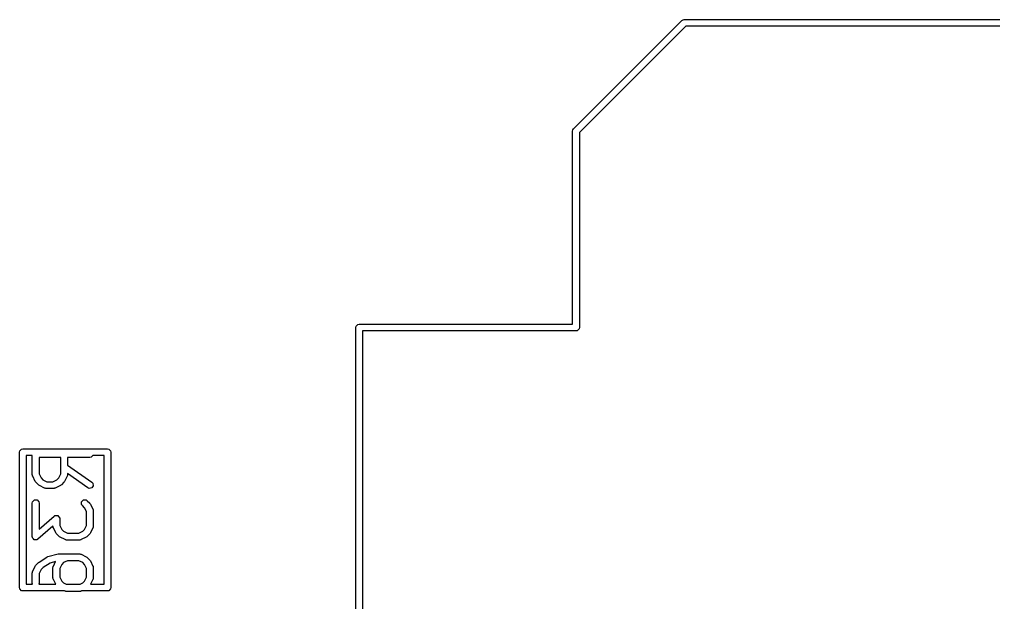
# Model space of a CAD drawing. Header units: inches. Extents: x 0.38 to 5.39, y 0.07 to 3.28.
# Drawn here: x 1.71 to 2.276, y 1.009 to 1.348 of the extents above; entities that cross this region are included whole.
import ezdxf

# ---------------------------------------------------------------- set-up
doc = ezdxf.new("R2010")
doc.units = ezdxf.units.IN
doc.header["$MEASUREMENT"] = 0
doc.layers.add('BLACK', color=250, linetype='CONTINUOUS')

msp = doc.modelspace()

# ---------------------------------------------------------------- linework, layer by layer
at = {"layer": 'BLACK', "linetype": 'CONTINUOUS'}
for p, q in [((2.09571, 1.34764), (2.09646, 1.34779)), ((2.09646, 1.34779), (2.89961, 1.34779)), ((2.03208, 1.28422), (2.09507, 1.34721)), ((2.09728, 1.34385), (2.03544, 1.28201)), ((2.09507, 1.34721), (2.09571, 1.34764)), ((2.89765, 1.34385), (2.09728, 1.34385)), ((2.0315, 1.28283), (2.03165, 1.28358)), ((2.0315, 1.17062), (2.0315, 1.28283)), ((2.03165, 1.28358), (2.03208, 1.28422)), ((2.03544, 1.28201), (2.03544, 1.16865)), ((1.90552, 1.16865), (1.90567, 1.16941)), ((1.90552, 0.89306), (1.90552, 1.16865)), ((1.90567, 1.16941), (1.90673, 1.17047)), ((1.90673, 1.17047), (1.90749, 1.17062)), ((1.90749, 1.17062), (2.0315, 1.17062)), ((2.03347, 1.16669), (1.90946, 1.16669)), ((1.90946, 1.16669), (1.90946, 0.89503)), ((2.03423, 1.16683), (2.03347, 1.16669)), ((2.03529, 1.1679), (2.03423, 1.16683)), ((2.03544, 1.16865), (2.03529, 1.1679)), ((1.70997, 1.09623), (1.71012, 1.09698)), ((1.70997, 1.01749), (1.70997, 1.09623)), ((1.71012, 1.09698), (1.71118, 1.09805)), ((1.71118, 1.09805), (1.71194, 1.0982)), ((1.71194, 1.0982), (1.76115, 1.0982)), ((1.71744, 1.09426), (1.71391, 1.09426)), ((1.71391, 1.09426), (1.71391, 1.01946)), ((1.71744, 1.0831), (1.71744, 1.09426)), ((1.73394, 1.09313), (1.72138, 1.09313)), ((1.72138, 1.09313), (1.72138, 1.08357)), ((1.73394, 1.08357), (1.73394, 1.09313)), ((1.75091, 1.09313), (1.73788, 1.09313)), ((1.73788, 1.09313), (1.73788, 1.08863)), ((1.75166, 1.09328), (1.75091, 1.09313)), ((1.75264, 1.09426), (1.75166, 1.09328)), ((1.75918, 1.09426), (1.75264, 1.09426)), ((1.75918, 1.01946), (1.75918, 1.09426)), ((1.76115, 1.0982), (1.7619, 1.09805)), ((1.7619, 1.09805), (1.76297, 1.09698)), ((1.76297, 1.09698), (1.76312, 1.09623)), ((1.76312, 1.09623), (1.76312, 1.01749)), ((1.73788, 1.08863), (1.75204, 1.07872)), ((1.71746, 1.08301), (1.71744, 1.0831)), ((1.71745, 1.08297), (1.71746, 1.08301)), ((1.71753, 1.08266), (1.71745, 1.08297)), ((1.71759, 1.08235), (1.71753, 1.08266)), ((1.71763, 1.08232), (1.71759, 1.08235)), ((1.71765, 1.08222), (1.71763, 1.08232)), ((1.71915, 1.07923), (1.71765, 1.08222)), ((1.72138, 1.08357), (1.72253, 1.08127)), ((1.73279, 1.08127), (1.73394, 1.08357)), ((1.73767, 1.08222), (1.73617, 1.07923)), ((1.7377, 1.08232), (1.73767, 1.08222)), ((1.73773, 1.08235), (1.7377, 1.08232)), ((1.73779, 1.08266), (1.73773, 1.08235)), ((1.73787, 1.08297), (1.73779, 1.08266)), ((1.73788, 1.0831), (1.73786, 1.08301)), ((1.73786, 1.08301), (1.73787, 1.08297)), ((1.74978, 1.07549), (1.73788, 1.08382)), ((1.73788, 1.08382), (1.73788, 1.0831)), ((1.71935, 1.07898), (1.71915, 1.07923)), ((1.71952, 1.07871), (1.71935, 1.07898)), ((1.72102, 1.07721), (1.71952, 1.07871)), ((1.72128, 1.07704), (1.72102, 1.07721)), ((1.72153, 1.07684), (1.72128, 1.07704)), ((1.72453, 1.07535), (1.72153, 1.07684)), ((1.72253, 1.08127), (1.72358, 1.08022)), ((1.72358, 1.08022), (1.72588, 1.07907)), ((1.72588, 1.07907), (1.72945, 1.07907)), ((1.72945, 1.07907), (1.73175, 1.08022)), ((1.73379, 1.07684), (1.73079, 1.07535)), ((1.73175, 1.08022), (1.73279, 1.08127)), ((1.73404, 1.07704), (1.73379, 1.07684)), ((1.7343, 1.07721), (1.73404, 1.07704)), ((1.7358, 1.07871), (1.7343, 1.07721)), ((1.73598, 1.07898), (1.7358, 1.07871)), ((1.73617, 1.07923), (1.73598, 1.07898)), ((1.75283, 1.07668), (1.75197, 1.07545)), ((1.75204, 1.07872), (1.75257, 1.07816)), ((1.75257, 1.07816), (1.75283, 1.07668)), ((1.72463, 1.07532), (1.72453, 1.07535)), ((1.72466, 1.07529), (1.72463, 1.07532)), ((1.72497, 1.07523), (1.72466, 1.07529)), ((1.72527, 1.07514), (1.72497, 1.07523)), ((1.72532, 1.07516), (1.72527, 1.07514)), ((1.72541, 1.07514), (1.72532, 1.07516)), ((1.72991, 1.07514), (1.72541, 1.07514)), ((1.73001, 1.07516), (1.72991, 1.07514)), ((1.73005, 1.07514), (1.73001, 1.07516)), ((1.73036, 1.07523), (1.73005, 1.07514)), ((1.73067, 1.07529), (1.73036, 1.07523)), ((1.7307, 1.07532), (1.73067, 1.07529)), ((1.73079, 1.07535), (1.7307, 1.07532)), ((1.75048, 1.07518), (1.74978, 1.07549)), ((1.75197, 1.07545), (1.75048, 1.07518)), ((1.71744, 1.06661), (1.71759, 1.06736)), ((1.71744, 1.04711), (1.71744, 1.06661)), ((1.71759, 1.06736), (1.71866, 1.06843)), ((1.71866, 1.06843), (1.72017, 1.06843)), ((1.72017, 1.06843), (1.72123, 1.06736)), ((1.72123, 1.06736), (1.72138, 1.06661)), ((1.72138, 1.06661), (1.72138, 1.05145)), ((1.74609, 1.06736), (1.74716, 1.06843)), ((1.74609, 1.06585), (1.74609, 1.06736)), ((1.74652, 1.06522), (1.74609, 1.06585)), ((1.74779, 1.06394), (1.74652, 1.06522)), ((1.74716, 1.06843), (1.74866, 1.06843)), ((1.74866, 1.06843), (1.7493, 1.068)), ((1.7493, 1.068), (1.7508, 1.0665)), ((1.7508, 1.0665), (1.75098, 1.06624)), ((1.75098, 1.06624), (1.75117, 1.06599)), ((1.75117, 1.06599), (1.75267, 1.06299)), ((1.72138, 1.05145), (1.73012, 1.05909)), ((1.73012, 1.05909), (1.7306, 1.05937)), ((1.7306, 1.05937), (1.73066, 1.05943)), ((1.73066, 1.05943), (1.7307, 1.05943)), ((1.7307, 1.05943), (1.73078, 1.05947)), ((1.73078, 1.05947), (1.73147, 1.05943)), ((1.73147, 1.05943), (1.73216, 1.05943)), ((1.73216, 1.05943), (1.73221, 1.05938)), ((1.73221, 1.05938), (1.73228, 1.05937)), ((1.73228, 1.05937), (1.73274, 1.05885)), ((1.74894, 1.06164), (1.74779, 1.06394)), ((1.74894, 1.05357), (1.74894, 1.06164)), ((1.75267, 1.06299), (1.7527, 1.06289)), ((1.7527, 1.06289), (1.75273, 1.06286)), ((1.75273, 1.06286), (1.75279, 1.06255)), ((1.75279, 1.06255), (1.75287, 1.06225)), ((1.75287, 1.06225), (1.75286, 1.0622)), ((1.75286, 1.0622), (1.75288, 1.06211)), ((1.75288, 1.06211), (1.75288, 1.05311)), ((1.72944, 1.05327), (1.72071, 1.04563)), ((1.72944, 1.05311), (1.72944, 1.05327)), ((1.73274, 1.05885), (1.73323, 1.05836)), ((1.73323, 1.05836), (1.73325, 1.05827)), ((1.73325, 1.05827), (1.73328, 1.05824)), ((1.73328, 1.05824), (1.73327, 1.05816)), ((1.73327, 1.05816), (1.73338, 1.05761)), ((1.73338, 1.05761), (1.73338, 1.05357)), ((1.73338, 1.05357), (1.73453, 1.05128)), ((1.74779, 1.05128), (1.74894, 1.05357)), ((1.72946, 1.05301), (1.72944, 1.05311)), ((1.72945, 1.05297), (1.72946, 1.05301)), ((1.72953, 1.05267), (1.72945, 1.05297)), ((1.72959, 1.05236), (1.72953, 1.05267)), ((1.72962, 1.05232), (1.72959, 1.05236)), ((1.72965, 1.05223), (1.72962, 1.05232)), ((1.73115, 1.04923), (1.72965, 1.05223)), ((1.73134, 1.04898), (1.73115, 1.04923)), ((1.73152, 1.04872), (1.73134, 1.04898)), ((1.73302, 1.04722), (1.73152, 1.04872)), ((1.73453, 1.05128), (1.73558, 1.05023)), ((1.73558, 1.05023), (1.73788, 1.04908)), ((1.73788, 1.04908), (1.74445, 1.04908)), ((1.74445, 1.04908), (1.74674, 1.05023)), ((1.74674, 1.05023), (1.74779, 1.05128)), ((1.7508, 1.04872), (1.7493, 1.04722)), ((1.75098, 1.04898), (1.7508, 1.04872)), ((1.75117, 1.04923), (1.75098, 1.04898)), ((1.75267, 1.05223), (1.75117, 1.04923)), ((1.7527, 1.05232), (1.75267, 1.05223)), ((1.75273, 1.05236), (1.7527, 1.05232)), ((1.75279, 1.05266), (1.75273, 1.05236)), ((1.75287, 1.05297), (1.75279, 1.05266)), ((1.75288, 1.05311), (1.75286, 1.05301)), ((1.75286, 1.05301), (1.75287, 1.05297)), ((1.71755, 1.04656), (1.71744, 1.04711)), ((1.71755, 1.04648), (1.71755, 1.04656)), ((1.71758, 1.04645), (1.71755, 1.04648)), ((1.71759, 1.04636), (1.71758, 1.04645)), ((1.71808, 1.04587), (1.71759, 1.04636)), ((1.71854, 1.04534), (1.71808, 1.04587)), ((1.71861, 1.04534), (1.71854, 1.04534)), ((1.71866, 1.04529), (1.71861, 1.04534)), ((1.71935, 1.04529), (1.71866, 1.04529)), ((1.72004, 1.04524), (1.71935, 1.04529)), ((1.72012, 1.04529), (1.72004, 1.04524)), ((1.72017, 1.04529), (1.72012, 1.04529)), ((1.72022, 1.04535), (1.72017, 1.04529)), ((1.72071, 1.04563), (1.72022, 1.04535)), ((1.73328, 1.04704), (1.73302, 1.04722)), ((1.73353, 1.04685), (1.73328, 1.04704)), ((1.73653, 1.04535), (1.73353, 1.04685)), ((1.73663, 1.04532), (1.73653, 1.04535)), ((1.73666, 1.04529), (1.73663, 1.04532)), ((1.73697, 1.04523), (1.73666, 1.04529)), ((1.73727, 1.04515), (1.73697, 1.04523)), ((1.73731, 1.04516), (1.73727, 1.04515)), ((1.73741, 1.04514), (1.73731, 1.04516)), ((1.74491, 1.04514), (1.73741, 1.04514)), ((1.74501, 1.04516), (1.74491, 1.04514)), ((1.74505, 1.04515), (1.74501, 1.04516)), ((1.74535, 1.04523), (1.74505, 1.04515)), ((1.74566, 1.04529), (1.74535, 1.04523)), ((1.7457, 1.04532), (1.74566, 1.04529)), ((1.74579, 1.04535), (1.7457, 1.04532)), ((1.74879, 1.04685), (1.74579, 1.04535)), ((1.74904, 1.04704), (1.74879, 1.04685)), ((1.7493, 1.04722), (1.74904, 1.04704)), ((1.72643, 1.03552), (1.73243, 1.03702)), ((1.73243, 1.03702), (1.73267, 1.03703)), ((1.73267, 1.03703), (1.73291, 1.03708)), ((1.73291, 1.03708), (1.74491, 1.03708)), ((1.74491, 1.03708), (1.74501, 1.03706)), ((1.74501, 1.03706), (1.74505, 1.03707)), ((1.74505, 1.03707), (1.74535, 1.03699)), ((1.74535, 1.03699), (1.74566, 1.03693)), ((1.74566, 1.03693), (1.7457, 1.0369)), ((1.7457, 1.0369), (1.74579, 1.03687)), ((1.74579, 1.03687), (1.74879, 1.03537)), ((1.71952, 1.0305), (1.72102, 1.032)), ((1.72102, 1.032), (1.72118, 1.03211)), ((1.72118, 1.03211), (1.72132, 1.03225)), ((1.72132, 1.03225), (1.72582, 1.03525)), ((1.72772, 1.03178), (1.72367, 1.02908)), ((1.72582, 1.03525), (1.72613, 1.03538)), ((1.72613, 1.03538), (1.72643, 1.03552)), ((1.73095, 1.03259), (1.72772, 1.03178)), ((1.72965, 1.02999), (1.73095, 1.03259)), ((1.73453, 1.03095), (1.73338, 1.02865)), ((1.73558, 1.03199), (1.73453, 1.03095)), ((1.73788, 1.03314), (1.73558, 1.03199)), ((1.74445, 1.03314), (1.73788, 1.03314)), ((1.74674, 1.03199), (1.74445, 1.03314)), ((1.74779, 1.03095), (1.74674, 1.03199)), ((1.74894, 1.02865), (1.74779, 1.03095)), ((1.74879, 1.03537), (1.74904, 1.03518)), ((1.74904, 1.03518), (1.7493, 1.035)), ((1.7493, 1.035), (1.7508, 1.0335)), ((1.7508, 1.0335), (1.75098, 1.03324)), ((1.75098, 1.03324), (1.75117, 1.03299)), ((1.75117, 1.03299), (1.75267, 1.02999)), ((1.71744, 1.02611), (1.71746, 1.02621)), ((1.71744, 1.02011), (1.71744, 1.02611)), ((1.71745, 1.02625), (1.71753, 1.02656)), ((1.71746, 1.02621), (1.71745, 1.02625)), ((1.71753, 1.02656), (1.71759, 1.02687)), ((1.71759, 1.02687), (1.71763, 1.0269)), ((1.71763, 1.0269), (1.71765, 1.02699)), ((1.71765, 1.02699), (1.71915, 1.02999)), ((1.71915, 1.02999), (1.71935, 1.03024)), ((1.71935, 1.03024), (1.71952, 1.0305)), ((1.72253, 1.02795), (1.72138, 1.02565)), ((1.72138, 1.02565), (1.72138, 1.02011)), ((1.72367, 1.02908), (1.72253, 1.02795)), ((1.72944, 1.02911), (1.72946, 1.02921)), ((1.72944, 1.02311), (1.72944, 1.02911)), ((1.72945, 1.02925), (1.72953, 1.02956)), ((1.72946, 1.02921), (1.72945, 1.02925)), ((1.72953, 1.02956), (1.72959, 1.02987)), ((1.72959, 1.02987), (1.72962, 1.0299)), ((1.72962, 1.0299), (1.72965, 1.02999)), ((1.73338, 1.02865), (1.73338, 1.02358)), ((1.74894, 1.02358), (1.74894, 1.02865)), ((1.75267, 1.02999), (1.7527, 1.0299)), ((1.7527, 1.0299), (1.75273, 1.02987)), ((1.75273, 1.02987), (1.75279, 1.02956)), ((1.75279, 1.02956), (1.75287, 1.02925)), ((1.75287, 1.02925), (1.75286, 1.02921)), ((1.75286, 1.02921), (1.75288, 1.02911)), ((1.75288, 1.02911), (1.75288, 1.02311)), ((1.71391, 1.01946), (1.71758, 1.01946)), ((1.71758, 1.01946), (1.71744, 1.02011)), ((1.72138, 1.02011), (1.72125, 1.01946)), ((1.72125, 1.01946), (1.73104, 1.01946)), ((1.72946, 1.02302), (1.72944, 1.02311)), ((1.72945, 1.02297), (1.72946, 1.02302)), ((1.72953, 1.02267), (1.72945, 1.02297)), ((1.72959, 1.02236), (1.72953, 1.02267)), ((1.72962, 1.02233), (1.72959, 1.02236)), ((1.72965, 1.02223), (1.72962, 1.02233)), ((1.73104, 1.01946), (1.72965, 1.02223)), ((1.73338, 1.02358), (1.73453, 1.02128)), ((1.73453, 1.02128), (1.73558, 1.02023)), ((1.73558, 1.02023), (1.73713, 1.01946)), ((1.73713, 1.01946), (1.7452, 1.01946)), ((1.7452, 1.01946), (1.74674, 1.02023)), ((1.74674, 1.02023), (1.74779, 1.02128)), ((1.74779, 1.02128), (1.74894, 1.02358)), ((1.75267, 1.02223), (1.75128, 1.01946)), ((1.75128, 1.01946), (1.75918, 1.01946)), ((1.7527, 1.02233), (1.75267, 1.02223)), ((1.75273, 1.02236), (1.7527, 1.02233)), ((1.75279, 1.02267), (1.75273, 1.02236)), ((1.75287, 1.02297), (1.75279, 1.02267)), ((1.75288, 1.02311), (1.75286, 1.02302)), ((1.75286, 1.02302), (1.75287, 1.02297)), ((1.71012, 1.01673), (1.70997, 1.01749)), ((1.71118, 1.01567), (1.71012, 1.01673)), ((1.71194, 1.01552), (1.71118, 1.01567)), ((1.7362, 1.01552), (1.71194, 1.01552)), ((1.73653, 1.01535), (1.7362, 1.01552)), ((1.73663, 1.01533), (1.73653, 1.01535)), ((1.73666, 1.01529), (1.73663, 1.01533)), ((1.73697, 1.01523), (1.73666, 1.01529)), ((1.73727, 1.01515), (1.73697, 1.01523)), ((1.73731, 1.01516), (1.73727, 1.01515)), ((1.73741, 1.01514), (1.73731, 1.01516)), ((1.74491, 1.01514), (1.73741, 1.01514)), ((1.74501, 1.01516), (1.74491, 1.01514)), ((1.74505, 1.01515), (1.74501, 1.01516)), ((1.74535, 1.01523), (1.74505, 1.01515)), ((1.74566, 1.01529), (1.74535, 1.01523)), ((1.7457, 1.01533), (1.74566, 1.01529)), ((1.74579, 1.01535), (1.7457, 1.01533)), ((1.74612, 1.01552), (1.74579, 1.01535)), ((1.76115, 1.01552), (1.74612, 1.01552)), ((1.7619, 1.01567), (1.76115, 1.01552)), ((1.76297, 1.01673), (1.7619, 1.01567)), ((1.76312, 1.01749), (1.76297, 1.01673))]:
    msp.add_line(p, q, dxfattribs=at)

doc.saveas('drawing.dxf')
